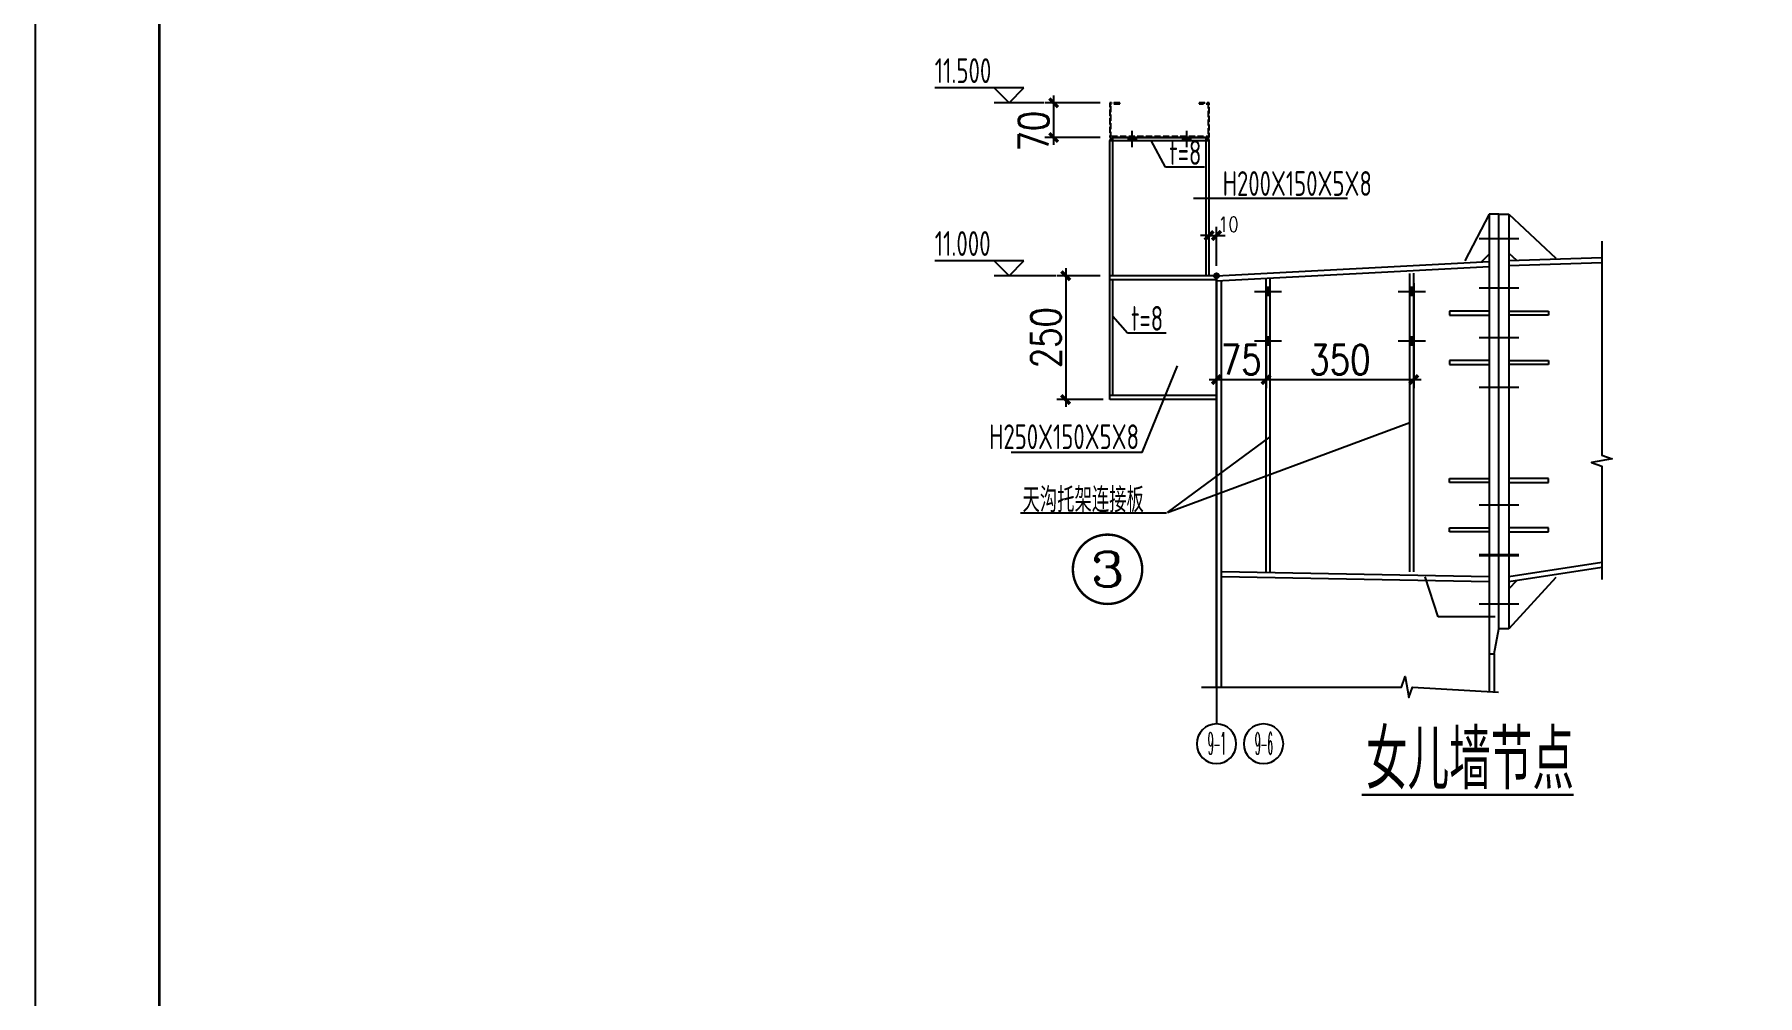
# Model space of a CAD drawing. Extents: x 447413 to 2975780, y -1432727 to 1301644.
# Drawn here: x 2617178 to 2651961, y -1053836 to -1034438 of the extents above; entities that cross this region are included whole.
import ezdxf
from ezdxf.enums import TextEntityAlignment as Align

# ---------------------------------------------------------------- set-up
doc = ezdxf.new("R2010")
doc.units = 0
doc.header["$LTSCALE"] = 1000
doc.header["$MEASUREMENT"] = 0
doc.linetypes.add('ACAD_ISO04W100', pattern=[30.5, 24, -3, 0.5, -3])
doc.linetypes.add('HIDDEN', pattern=[7, 5, -2])
for name, color, linetype in [('10', 7, 'Continuous'), ('OTHER', 7, 'Continuous'), ('PUB_DIM', 3, 'Continuous'), ('PUB_TEXT', 7, 'Continuous'), ('中粗', 3, 'Continuous'), ('图框', 253, 'Continuous'), ('标注', 2, 'Continuous'), ('虚线', 1, 'HIDDEN'), ('螺栓', 15, 'Continuous'), ('轮廓线', 3, 'Continuous')]:
    doc.layers.add(name, color=color, linetype=linetype)
doc.layers.add('细线', color=3, linetype='Continuous', lineweight=18)
doc.layers.add('轴线', color=8, linetype='ACAD_ISO04W100', lineweight=9)
doc.styles.add('_TCH_DIM', font='tssdeng.shx', dxfattribs={"width": 0.9, "bigfont": 'hztxt.shx'})
doc.styles.add('COMP', font='complex', dxfattribs={"bigfont": 'hztxt'})
doc.styles.add('DIM_FONT', font='SIMPLEX', dxfattribs={"width": 0.8})
doc.styles.add('ROMANC', font='romanc.shx', dxfattribs={"width": 0.8, "bigfont": 'hztxt.shx'})
doc.styles.add('TSSD_REIN', font='Tssdeng.shx', dxfattribs={"width": 0.7, "bigfont": 'hztxt.shx'})
doc.dimstyles.new('10dim100', dxfattribs={"dimtxt": 300, "dimasz": 176, "dimexe": 176, "dimexo": 200, "dimgap": 100, "dimtad": 1, "dimdec": 0, "dimlfac": 0.1, "dimdsep": 46, "dimtxsty": 'DIM_FONT', "dimblk": 'ARCHTICK', "dimcen": 2.5, "dimdle": 150, "dimclrd": 136, "dimclre": 136, "dimclrt": 7, "dimadec": 0, "dimazin": 0, "dimtfac": 1, "dimtdec": 0, "dimtix": 1, "dimtmove": 2, "dimatfit": 2, "dimldrblk": 'ARCHTICK', "dimfxl": 0, "dimlwd": -1, "dimarcsym": 0})

# ---------------------------------------------------------------- blocks, each defined once
blk = doc.blocks.new('轴线号')
at = {"layer": 'PUB_DIM', "lineweight": -3}
blk.add_circle((0, -400), 400, dxfattribs=at)
at = {"layer": 'PUB_TEXT', "lineweight": -3, "style": 'ROMANC', "width": 0.888889}
blk.add_attdef('A', text='', height=450, dxfattribs=at).set_placement((-190, -618), (172, -618), align=Align.FIT)
blk = doc.blocks.new('_ArchTick')
at = {"color": 0, "linetype": 'ByBlock', "const_width": 0.4}
blk.add_lwpolyline([(-0.5, -0.5), (0.5, 0.5)], dxfattribs=at)
blk = doc.blocks.new('*D1570')
at = {"layer": 'Defpoints', "color": 0, "ltscale": 1.5, "transparency": 16777216}
for p in [(2638889, -1039307), (2637995, -1041807), (2638949, -1041807)]:
    blk.add_point(p, dxfattribs=at)
at = {"layer": 'PUB_TEXT', "color": 136, "ltscale": 1.5, "transparency": 16777216}
blk.add_line((2637995, -1039157), (2637995, -1041957), dxfattribs=at)
at = {"layer": 'PUB_TEXT', "color": 136, "lineweight": -2, "ltscale": 1.5, "transparency": 16777216}
for p, q in [((2638689, -1039307), (2637819, -1039307)), ((2638749, -1041807), (2637819, -1041807))]:
    blk.add_line(p, q, dxfattribs=at)
at = {"layer": 'PUB_TEXT', "color": 136, "ltscale": 1.5, "transparency": 16777216, "xscale": 176, "yscale": 176, "zscale": 176}
for p, rotation in [((2637995, -1039307), 90), ((2637995, -1041807), 270)]:
    blk.add_blockref('_ArchTick', p, dxfattribs=dict(at, rotation=rotation))
at = {"layer": 'PUB_TEXT', "color": 7, "lineweight": -3, "ltscale": 1.5, "transparency": 16777216, "insert": (2637595, -1040557), "char_height": 600, "attachment_point": 5, "rotation": 90, "style": 'DIM_FONT'}
blk.add_mtext('250', dxfattribs=at)
blk = doc.blocks.new('*D1571')
at = {"layer": 'Defpoints', "color": 0, "ltscale": 1.5, "transparency": 16777216}
for p in [(2641039, -1039307), (2642039, -1039358), (2642039, -1041404)]:
    blk.add_point(p, dxfattribs=at)
at = {"layer": 'PUB_TEXT', "color": 136, "lineweight": -2, "ltscale": 1.5, "transparency": 16777216}
for p, q in [((2641039, -1039507), (2641039, -1041580)), ((2642039, -1039558), (2642039, -1041580))]:
    blk.add_line(p, q, dxfattribs=at)
at = {"layer": 'PUB_TEXT', "color": 136, "ltscale": 1.5, "transparency": 16777216}
blk.add_line((2640889, -1041404), (2642189, -1041404), dxfattribs=at)
at = {"layer": 'PUB_TEXT', "color": 136, "ltscale": 1.5, "transparency": 16777216, "xscale": 176, "yscale": 176, "zscale": 176, "rotation": 180}
blk.add_blockref('_ArchTick', (2641039, -1041404), dxfattribs=at)
at = {"layer": 'PUB_TEXT', "color": 136, "ltscale": 1.5, "transparency": 16777216, "xscale": 176, "yscale": 176, "zscale": 176}
blk.add_blockref('_ArchTick', (2642039, -1041404), dxfattribs=at)
at = {"layer": 'PUB_TEXT', "color": 7, "lineweight": -3, "ltscale": 1.5, "transparency": 16777216, "insert": (2641539, -1041004), "char_height": 600, "attachment_point": 5, "style": 'DIM_FONT'}
blk.add_mtext('75', dxfattribs=at)
blk = doc.blocks.new('*D1572')
at = {"layer": 'Defpoints', "color": 0, "ltscale": 1.5, "transparency": 16777216}
for p in [(2645021, -1039256), (2642039, -1039361), (2645021, -1041404)]:
    blk.add_point(p, dxfattribs=at)
at = {"layer": 'PUB_TEXT', "color": 136, "lineweight": -2, "ltscale": 1.5, "transparency": 16777216}
for p, q in [((2642039, -1039561), (2642039, -1041580)), ((2645021, -1039456), (2645021, -1041580))]:
    blk.add_line(p, q, dxfattribs=at)
at = {"layer": 'PUB_TEXT', "color": 136, "ltscale": 1.5, "transparency": 16777216}
blk.add_line((2641889, -1041404), (2645171, -1041404), dxfattribs=at)
at = {"layer": 'PUB_TEXT', "color": 136, "ltscale": 1.5, "transparency": 16777216, "xscale": 176, "yscale": 176, "zscale": 176, "rotation": 180}
blk.add_blockref('_ArchTick', (2642039, -1041404), dxfattribs=at)
at = {"layer": 'PUB_TEXT', "color": 136, "ltscale": 1.5, "transparency": 16777216, "xscale": 176, "yscale": 176, "zscale": 176}
blk.add_blockref('_ArchTick', (2645021, -1041404), dxfattribs=at)
at = {"layer": 'PUB_TEXT', "color": 7, "lineweight": -3, "ltscale": 1.5, "transparency": 16777216, "insert": (2643530, -1041004), "char_height": 600, "attachment_point": 5, "style": 'DIM_FONT'}
blk.add_mtext('350', dxfattribs=at)
blk = doc.blocks.new('*D1573')
at = {"layer": 'Defpoints', "color": 0, "ltscale": 1.5, "transparency": 16777216}
for p in [(2638889, -1035818), (2637752, -1036518), (2638889, -1036518)]:
    blk.add_point(p, dxfattribs=at)
at = {"layer": 'PUB_TEXT', "color": 136, "lineweight": -2, "ltscale": 1.5, "transparency": 16777216}
for p, q in [((2638689, -1035818), (2637576, -1035818)), ((2638689, -1036518), (2637576, -1036518))]:
    blk.add_line(p, q, dxfattribs=at)
at = {"layer": 'PUB_TEXT', "color": 136, "ltscale": 1.5, "transparency": 16777216}
blk.add_line((2637752, -1035668), (2637752, -1036668), dxfattribs=at)
at = {"layer": 'PUB_TEXT', "color": 136, "ltscale": 1.5, "transparency": 16777216, "xscale": 176, "yscale": 176, "zscale": 176}
for p, rotation in [((2637752, -1035818), 90), ((2637752, -1036518), 270)]:
    blk.add_blockref('_ArchTick', p, dxfattribs=dict(at, rotation=rotation))
at = {"layer": 'PUB_TEXT', "color": 7, "lineweight": -3, "ltscale": 1.5, "transparency": 16777216, "insert": (2637347, -1036390), "char_height": 600, "attachment_point": 5, "rotation": 90, "style": 'DIM_FONT'}
blk.add_mtext('70', dxfattribs=at)
blk = doc.blocks.new('*D1574')
at = {"layer": 'Defpoints', "color": 0, "ltscale": 1.5, "transparency": 16777216}
for p in [(2641039, -1038495), (2640889, -1039307), (2641039, -1039307)]:
    blk.add_point(p, dxfattribs=at)
at = {"layer": 'PUB_TEXT', "color": 136, "ltscale": 1.5, "transparency": 16777216}
for p, q in [((2640889, -1038495), (2640713, -1038495)), ((2640889, -1038495), (2641039, -1038495)), ((2641039, -1038495), (2641215, -1038495))]:
    blk.add_line(p, q, dxfattribs=at)
at = {"layer": 'PUB_TEXT', "color": 136, "lineweight": -2, "ltscale": 1.5, "transparency": 16777216}
for p, q in [((2640889, -1039107), (2640889, -1038319)), ((2641039, -1039107), (2641039, -1038319))]:
    blk.add_line(p, q, dxfattribs=at)
at = {"layer": 'PUB_TEXT', "color": 136, "ltscale": 1.5, "transparency": 16777216, "xscale": 176, "yscale": 176, "zscale": 176}
blk.add_blockref('_ArchTick', (2640889, -1038495), dxfattribs=at)
at = {"layer": 'PUB_TEXT', "color": 136, "ltscale": 1.5, "transparency": 16777216, "xscale": 176, "yscale": 176, "zscale": 176, "rotation": 180}
blk.add_blockref('_ArchTick', (2641039, -1038495), dxfattribs=at)
at = {"layer": 'PUB_TEXT', "color": 7, "lineweight": -3, "ltscale": 1.5, "transparency": 16777216, "insert": (2641280, -1038270), "char_height": 300, "attachment_point": 5, "style": 'DIM_FONT'}
blk.add_mtext('10', dxfattribs=at)
blk = doc.blocks.new('_INDEX1')
at = {"const_width": 0.035}
blk.add_lwpolyline([(-0.5, 0, 1), (0.5, 0, 1)], format="xyb", close=True, dxfattribs=at)
at = {"style": 'COMP', "width": 2.333333}
blk.add_attdef('1', text='', height=0.5, dxfattribs=at).set_placement((-0.25, -0.25), (0.25, -0.25), align=Align.FIT)
blk = doc.blocks.new('A$C6B0021A6')
at = {"layer": '图框', "color": 2, "const_width": 40, "elevation": -84000}
blk.add_lwpolyline([(20, 84120), (118920, 84120), (118920, 20), (20, 20)], close=True, dxfattribs=at)
at = {"layer": '图框', "color": 153, "const_width": 58, "elevation": -84000}
blk.add_lwpolyline([(111420, 1020), (2520, 1020), (2520, 83120), (111420, 83120)], close=True, dxfattribs=at)

msp = doc.modelspace()

# ---------------------------------------------------------------- hatches: boundary and pattern name
at = {"lineweight": -3, "ltscale": 1.5}
msp.add_hatch(color=256, dxfattribs=at).paths.add_polyline_path([(2640989.1, -1039307.4, 1), (2641089.1, -1039307.4, 1)])
at = {"layer": '轮廓线', "lineweight": -3, "ltscale": 1.5}
for points in [[(2638949.1, -1036517.7, 0.4142136), (2638889.1, -1036577.7), (2638949.1, -1036577.7)], [(2640829.1, -1036517.7, -0.4142136), (2640889.1, -1036577.7), (2640829.1, -1036577.7)]]:
    msp.add_hatch(color=256, dxfattribs=at).paths.add_polyline_path(points)

# ---------------------------------------------------------------- linework, layer by layer
at = {"const_width": 50.4, "elevation": 123638.1}
msp.add_lwpolyline([(2643971, -1049784.4), (2648248.2, -1049784.4)], dxfattribs=at)
at = {"lineweight": -3, "ltscale": 1.5}
msp.add_circle((2641039.1, -1039307.4, 126000), 50, dxfattribs=at)
at = {"layer": 'PUB_DIM', "lineweight": -3, "ltscale": 1.5}
for p, q in [((2645515.4, -1046194.2, 126000), (2645249.1, -1045383.4, 126000)), ((2646661, -1046194.2, 126000), (2645515.4, -1046194.2, 126000))]:
    msp.add_line(p, q, dxfattribs=at)
at = {"layer": 'PUB_DIM', "color": 136, "elevation": 126000}
for points in [[(2648815.8, -1038612.9), (2648815.8, -1042926.5), (2649025.8, -1043002.9), (2648605.8, -1043077), (2648815.8, -1043151.5), (2648815.8, -1045441)], [(2640739.1, -1047609.1), (2644772, -1047609.1), (2644848.5, -1047399.1), (2644922.5, -1047819.1), (2644997, -1047609.1), (2646732.5, -1047713.4)]]:
    msp.add_lwpolyline(points, dxfattribs=at)
at = {"layer": '中粗', "lineweight": -3, "ltscale": 1.5}
for p, q in [((2647141.7, -1038561.8, 126000), (2646341.7, -1038561.8, 126000)), ((2647141.7, -1039561.8, 126000), (2646341.7, -1039561.8, 126000)), ((2647141.7, -1040561.8, 126000), (2646341.7, -1040561.8, 126000)), ((2647141.7, -1041561.8, 126000), (2646341.7, -1041561.8, 126000)), ((2647141.7, -1043937.8, 126000), (2646341.7, -1043937.8, 126000)), ((2647141.7, -1044937.8, 126000), (2646341.7, -1044937.8, 126000)), ((2647141.7, -1044961.8, 126000), (2646341.7, -1044961.8, 126000)), ((2647141.7, -1045937.8, 126000), (2646341.7, -1045937.8, 126000))]:
    msp.add_line(p, q, dxfattribs=at)
at = {"layer": '标注'}
for p, q in [((2637151.7, -1035517.7, 126000), (2635351.7, -1035517.7, 126000)), ((2636851.7, -1035817.7, 126000), (2636551.7, -1035517.7, 126000)), ((2637551.7, -1035817.7, 126000), (2636551.7, -1035817.7, 126000)), ((2636851.7, -1035817.7, 126000), (2637151.7, -1035517.7, 126000)), ((2637151.7, -1039007.4, 126000), (2635351.7, -1039007.4, 126000)), ((2636851.7, -1039307.4, 126000), (2636551.7, -1039007.4, 126000)), ((2636851.7, -1039307.4, 126000), (2637151.7, -1039007.4, 126000)), ((2637795.3, -1039307.4, 126000), (2636551.7, -1039307.4, 126000))]:
    msp.add_line(p, q, dxfattribs=at)
at = {"layer": '细线', "lineweight": -3, "ltscale": 1.5}
for p, q in [((2640011.1, -1037119.6, 126000), (2639720.1, -1036577.7, 126000)), ((2640795.8, -1037119.6, 126000), (2640011.1, -1037119.6, 126000)), ((2643683.1, -1037746.1, 126000), (2640572.4, -1037746.1, 126000)), ((2639240.1, -1040468.3, 126000), (2638949.1, -1040129.9, 126000)), ((2640024.8, -1040468.3, 126000), (2639240.1, -1040468.3, 126000)), ((2639537, -1042872.2, 126000), (2640252, -1041123.5, 126000)), ((2640049, -1044083.2, 126000), (2644941.5, -1042271.7, 126000)), ((2640049, -1044083.2, 126000), (2642119.1, -1042560, 126000)), ((2639537, -1042872.2, 126000), (2636891.9, -1042872.2, 126000)), ((2640032.1, -1044103.1, 126000), (2637080.7, -1044103.1, 126000))]:
    msp.add_line(p, q, dxfattribs=at)
at = {"layer": '虚线', "lineweight": -3, "ltscale": 0.001}
for p, q in [((2639089.1, -1035817.7, 126000), (2638889.1, -1035817.7, 126000)), ((2638889.1, -1035817.7, 126000), (2638889.1, -1036517.7, 126000)), ((2639089.1, -1035837.7, 126000), (2639089.1, -1035817.7, 126000)), ((2640889.1, -1035817.7, 126000), (2640689.1, -1035817.7, 126000)), ((2640689.1, -1035817.7, 126000), (2640689.1, -1035837.7, 126000)), ((2640889.1, -1036517.7, 126000), (2640889.1, -1035817.7, 126000)), ((2638909.1, -1036497.7, 126000), (2638909.1, -1035837.7, 126000)), ((2638909.1, -1035837.7, 126000), (2639089.1, -1035837.7, 126000)), ((2640689.1, -1035837.7, 126000), (2640869.1, -1035837.7, 126000)), ((2640869.1, -1035837.7, 126000), (2640869.1, -1036497.7, 126000)), ((2640869.1, -1036497.7, 126000), (2638909.1, -1036497.7, 126000)), ((2638889.1, -1036517.7, 126000), (2640889.1, -1036517.7, 126000))]:
    msp.add_line(p, q, dxfattribs=at)
at = {"layer": '螺栓', "lineweight": -3, "ltscale": 1.5}
for p, q in [((2639339.1, -1036712.9, 126000), (2639339.1, -1036382.5, 126000)), ((2640439.1, -1036712.9, 126000), (2640439.1, -1036382.5, 126000)), ((2641803.9, -1039622.7, 126000), (2642354.3, -1039622.7, 126000)), ((2644706.3, -1039622.7, 126000), (2645256.7, -1039622.7, 126000)), ((2641803.9, -1040622.7, 126000), (2642354.3, -1040622.7, 126000)), ((2644706.3, -1040622.7, 126000), (2645256.7, -1040622.7, 126000))]:
    msp.add_line(p, q, dxfattribs=at)
at = {"layer": '螺栓', "lineweight": -3, "ltscale": 1.5, "const_width": 200, "elevation": 126000}
for points in [[(2639339.1, -1036577.7), (2639339.1, -1036517.7)], [(2640439.1, -1036577.7), (2640439.1, -1036517.7)], [(2642039.1, -1039622.7), (2642119.1, -1039622.7)], [(2644941.5, -1039622.7), (2645021.5, -1039622.7)], [(2642039.1, -1040622.7), (2642119.1, -1040622.7)], [(2644941.5, -1040622.7), (2645021.5, -1040622.7)]]:
    msp.add_lwpolyline(points, dxfattribs=at)
at = {"layer": '轮廓线', "lineweight": -3, "ltscale": 1.5}
for p, q in [((2638889.1, -1041807.4, 126000), (2638889.1, -1036577.7, 126000)), ((2638889.1, -1036577.7, 126000), (2640889.1, -1036577.7, 126000)), ((2638949.1, -1036517.7, 126000), (2640829.1, -1036517.7, 126000)), ((2638949.1, -1039307.4, 126000), (2638949.1, -1036517.7, 126000)), ((2640829.1, -1039307.4, 126000), (2640829.1, -1036517.7, 126000)), ((2640889.1, -1039307.4, 126000), (2640889.1, -1036577.7, 126000)), ((2644941.5, -1045283.4, 126000), (2644941.5, -1039260, 126000)), ((2645021.5, -1045283.4, 126000), (2645021.5, -1039256, 126000)), ((2641039.1, -1039307.4, 126000), (2638889.1, -1039307.4, 126000)), ((2641039.1, -1039387.4, 126000), (2638889.1, -1039387.4, 126000)), ((2638949.1, -1041727.4, 126000), (2638949.1, -1039387.4, 126000)), ((2642039.1, -1045283.4, 126000), (2642039.1, -1039357.5, 126000)), ((2642119.1, -1045283.4, 126000), (2642119.1, -1039353.5, 126000)), ((2641039.1, -1041727.4, 126000), (2638889.1, -1041727.4, 126000)), ((2641039.1, -1041807.4, 126000), (2638889.1, -1041807.4, 126000))]:
    msp.add_line(p, q, dxfattribs=at)
at = {"layer": '轮廓线'}
for p, q in [((2646541.7, -1038061.8, 126000), (2646051.7, -1039005.4, 126000)), ((2646741.7, -1038061.8, 126000), (2646541.7, -1038061.8, 126000)), ((2646541.7, -1038061.8, 126000), (2646541.7, -1047701.9, 126000)), ((2646741.7, -1046437.8, 126000), (2646741.7, -1038061.8, 126000)), ((2646741.7, -1046437.8, 126000), (2646741.7, -1038061.8, 126000)), ((2646741.7, -1038061.8, 126000), (2646941.7, -1038061.8, 126000)), ((2646941.7, -1038061.8, 126000), (2646941.7, -1046437.8, 126000)), ((2646941.7, -1038061.8, 126000), (2647891.7, -1038954.3, 126000)), ((2646541.7, -1038871.6, 126000), (2646391.7, -1039029.3, 126000)), ((2646941.7, -1038851.6, 126000), (2647091.7, -1038994.3, 126000)), ((2646941.7, -1039001.8, 126000), (2648815.8, -1038941, 126000)), ((2641039.1, -1039307.4, 126000), (2646541.7, -1039021.8, 126000)), ((2641039.1, -1039407.5, 126000), (2646541.7, -1039121.9, 126000)), ((2646941.7, -1039101.9, 126000), (2648815.8, -1039041.1, 126000)), ((2641039.1, -1047609.1, 126000), (2641039.1, -1039307.4, 126000)), ((2641139.1, -1047609.1, 126000), (2641139.1, -1039402.5, 126000)), ((2646541.7, -1040021.8, 126000), (2645741.7, -1040021.8, 126000)), ((2645741.7, -1040021.8, 126000), (2645741.7, -1040101.8, 126000)), ((2645741.7, -1040101.8, 126000), (2646541.7, -1040101.8, 126000)), ((2646941.7, -1040021.8, 126000), (2647741.7, -1040021.8, 126000)), ((2647741.7, -1040101.8, 126000), (2646941.7, -1040101.8, 126000)), ((2647741.7, -1040021.8, 126000), (2647741.7, -1040101.8, 126000)), ((2645741.7, -1041021.8, 126000), (2645741.7, -1041101.8, 126000)), ((2646541.7, -1041021.8, 126000), (2645741.7, -1041021.8, 126000)), ((2646941.7, -1041021.8, 126000), (2647741.7, -1041021.8, 126000)), ((2647741.7, -1041021.8, 126000), (2647741.7, -1041101.8, 126000)), ((2645741.7, -1041101.8, 126000), (2646541.7, -1041101.8, 126000)), ((2647741.7, -1041101.8, 126000), (2646941.7, -1041101.8, 126000)), ((2645741.7, -1043477.8, 126000), (2645741.7, -1043397.8, 126000)), ((2645741.7, -1043397.8, 126000), (2646541.7, -1043397.8, 126000)), ((2647741.7, -1043397.8, 126000), (2646941.7, -1043397.8, 126000)), ((2647741.7, -1043477.8, 126000), (2647741.7, -1043397.8, 126000)), ((2646541.7, -1043477.8, 126000), (2645741.7, -1043477.8, 126000)), ((2646941.7, -1043477.8, 126000), (2647741.7, -1043477.8, 126000)), ((2645741.7, -1044397.8, 126000), (2646541.7, -1044397.8, 126000)), ((2645741.7, -1044477.8, 126000), (2645741.7, -1044397.8, 126000)), ((2646541.7, -1044477.8, 126000), (2645741.7, -1044477.8, 126000)), ((2647741.7, -1044397.8, 126000), (2646941.7, -1044397.8, 126000)), ((2646941.7, -1044477.8, 126000), (2647741.7, -1044477.8, 126000)), ((2647741.7, -1044477.8, 126000), (2647741.7, -1044397.8, 126000)), ((2646941.7, -1045377.4, 126000), (2648815.8, -1045088.4, 126000)), ((2646941.7, -1045477.8, 126000), (2648815.8, -1045188.8, 126000)), ((2646541.7, -1045387.8, 126000), (2641139.1, -1045283.4, 126000)), ((2646541.7, -1045487.8, 126000), (2641139.1, -1045383.4, 126000)), ((2647891.7, -1045397, 126000), (2646941.7, -1046437.8, 126000)), ((2647091.7, -1045465, 126000), (2646941.7, -1045628.3, 126000)), ((2646641.7, -1046937.8, 126000), (2646741.7, -1046437.8, 126000)), ((2646941.7, -1046437.8, 126000), (2646741.7, -1046437.8, 126000)), ((2646541.7, -1046937.8, 126000), (2646641.7, -1046937.8, 126000)), ((2646641.7, -1046937.8, 126000), (2646641.7, -1047701.9, 126000))]:
    msp.add_line(p, q, dxfattribs=at)
at = {"layer": '轮廓线', "lineweight": -3, "ltscale": 1.5}
for centre, start, end in [((2638949.1, -1036577.7, 126000), 90, 180), ((2640829.1, -1036577.7, 126000), 0, 90)]:
    msp.add_arc(centre, 60, start, end, dxfattribs=at)
at = {"layer": '轴线', "lineweight": -3, "ltscale": 1.5}
msp.add_line((2641039.1, -1039307.4, 126000), (2641039.1, -1048354.2, 126000), dxfattribs=at)

# ---------------------------------------------------------------- block references
msp.add_blockref('A$C6B0021A6', (2617178.3, -1070402.1, 210000))
at = {"layer": 'OTHER', "lineweight": -3, "ltscale": 1.5}
ref = msp.add_blockref('轴线号', (2641039.1, -1048354.2, 126000), dxfattribs=dict(at, xscale=-1))
ref.add_attrib('A', '9-1', dxfattribs={"layer": 'PUB_TEXT', "lineweight": -3, "height": 450, "style": 'ROMANC', "width": 0.291188}).set_placement((2640867.5, -1048972.5, 126000), (2641229.4, -1048972.5, 126000), align=Align.FIT)
ref = msp.add_blockref('轴线号', (2641989.6, -1048354.2, 126000), dxfattribs=dict(at, xscale=-1))
ref.add_attrib('A', '9-6', dxfattribs={"layer": 'PUB_TEXT', "lineweight": -3, "height": 450, "style": 'ROMANC', "width": 0.268078}).set_placement((2641818, -1048972.5, 126000), (2642179.9, -1048972.5, 126000), align=Align.FIT)
at = {"layer": 'PUB_TEXT'}
ref = msp.add_blockref('_INDEX1', (2638839.8, -1045232.6, 126000), dxfattribs=dict(at, xscale=1400, yscale=1400, zscale=0.6666666666666666))
ref.add_attrib('1', '3', dxfattribs={"layer": '0', "height": 700, "style": 'COMP', "width": 1.5}).set_placement((2638489.8, -1045582.6, 126000), (2639189.8, -1045582.6, 126000), align=Align.FIT)

# ---------------------------------------------------------------- texts
at = {"layer": '10', "style": 'TSSD_REIN', "width": 0.7}
msp.add_text('女儿墙节点', height=1200, dxfattribs=at).set_placement((2644056.2, -1049674.4, 126000))
at = {"layer": 'PUB_TEXT'}
for s, style, width, p in [('11.500', '_TCH_DIM', 0.705882, (2635351.7, -1035417.7, 126000)), ('t=8', 'TSSD_REIN', 0.7, (2640085.4, -1037069.6, 126000)), ('H200X150X5X8', 'TSSD_REIN', 0.7, (2641164.2, -1037696.1, 126000)), ('11.000', '_TCH_DIM', 0.705882, (2635351.7, -1038907.4, 126000)), ('t=8', 'TSSD_REIN', 0.7, (2639314.4, -1040418.3, 126000)), ('H250X150X5X8', 'TSSD_REIN', 0.7, (2636449.6, -1042807.3, 126000)), ('天沟托架连接板', 'TSSD_REIN', 0.7, (2637123.1, -1044083, 126000))]:
    msp.add_text(s, height=500, dxfattribs=dict(at, style=style, width=width)).set_placement(p)

# ---------------------------------------------------------------- dimensions: what is measured, and where the dimension line sits
at = {"layer": 'PUB_TEXT', "lineweight": -3, "ltscale": 1.5}
dim = msp.add_linear_dim(base=(2637751.7, -1036517.7, 126000), p1=(2638889.1, -1035817.7, 126000), p2=(2638889.1, -1036517.7, 126000), angle=90, text='70', dimstyle='10dim100', override={"dimtxt": 600}, dxfattribs=at)
dim.commit()
dim.dimension.update_dxf_attribs({"geometry": '*D1573', "text_midpoint": (2637347.3, -1036389.9, 126000), "dimtype": 128})
dim = msp.add_linear_dim(base=(2641039.1, -1038495.2, 126000), p1=(2640889.1, -1039307.4, 126000), p2=(2641039.1, -1039307.4, 126000), text='10', dimstyle='10dim100', dxfattribs=at)
dim.commit()
dim.dimension.update_dxf_attribs({"geometry": '*D1574', "text_midpoint": (2641280.4, -1038270.2, 126000), "dimtype": 128})
dim = msp.add_linear_dim(base=(2637995.3, -1041807.4, 126000), p1=(2638889.1, -1039307.4, 126000), p2=(2638949.1, -1041807.4, 126000), angle=90, dimstyle='10dim100', override={"dimtxt": 600}, dxfattribs=at)
dim.commit()
dim.dimension.update_dxf_attribs({"geometry": '*D1570', "text_midpoint": (2637595.3, -1040557.4, 126000)})
for base, p1, p2, text, picture, middle in [((2645021.5, -1041403.7, 126000), (2642039.1, -1039361.2, 126000), (2645021.5, -1039256, 126000), '350', '*D1572', (2643530.3, -1041003.7, 126000)), ((2642039.1, -1041403.7, 126000), (2641039.1, -1039307.4, 126000), (2642039.1, -1039357.5, 126000), '75', '*D1571', (2641539.1, -1041003.7, 126000))]:
    dim = msp.add_linear_dim(base=base, p1=p1, p2=p2, text=text, dimstyle='10dim100', override={"dimtxt": 600}, dxfattribs=at)
    dim.commit()
    dim.dimension.update_dxf_attribs({"geometry": picture, "text_midpoint": middle})

doc.saveas('drawing.dxf')
